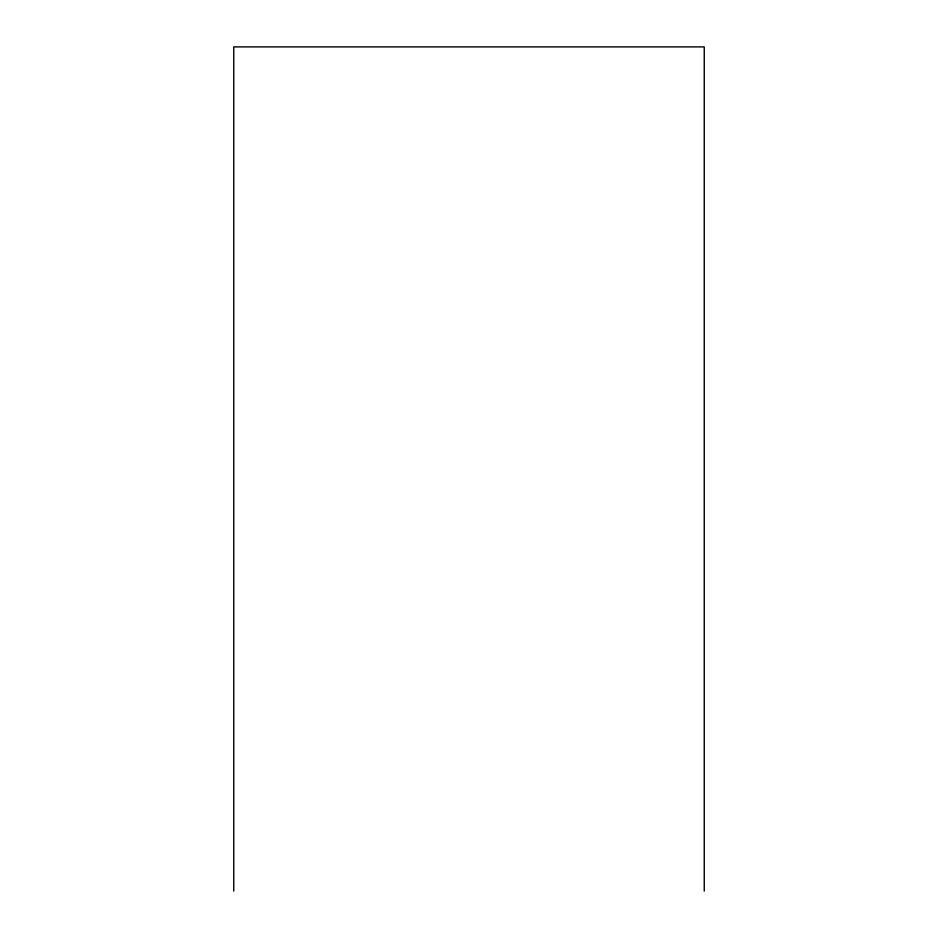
<?xml version="1.0" encoding="UTF-8"?>
<svg xmlns="http://www.w3.org/2000/svg" width="938" height="938" viewBox="0 0 938 938"><rect width="100%" height="100%" fill="white"/><g stroke="black" fill="none" stroke-linecap="round" stroke-linejoin="round"><path stroke-width="1.41" d="M704.25 891.1L704.25 46.9L233.75 46.9L233.75 891.1"/></g></svg>
